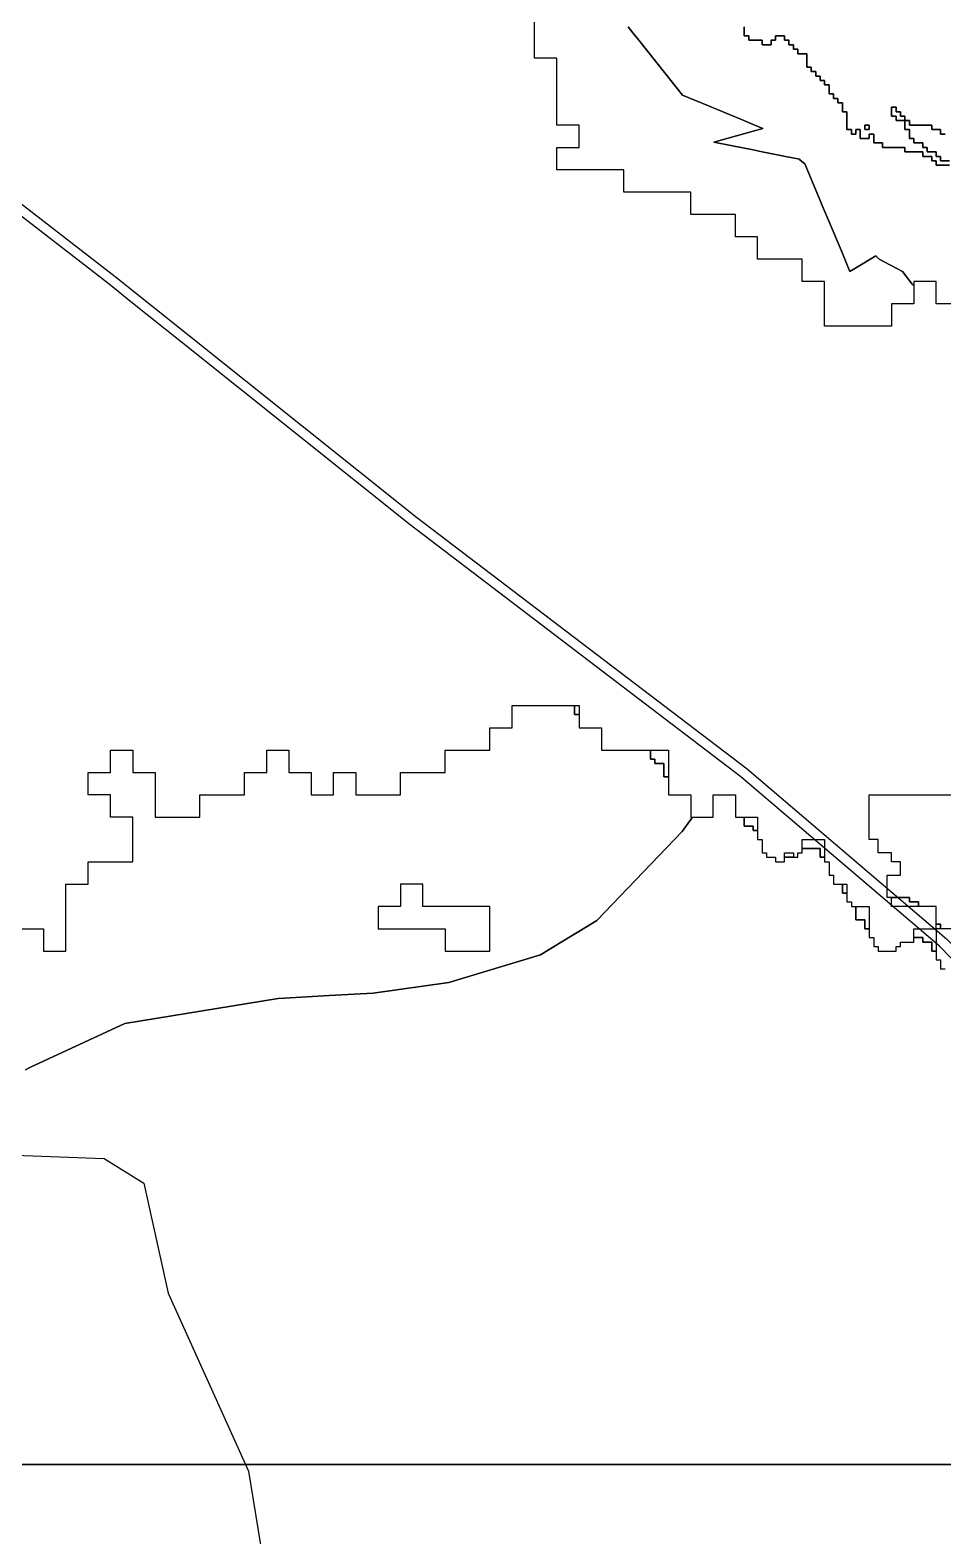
# Model space of a CAD drawing. Header units: metres. Extents: x 553506 to 563855, y 142925 to 150243.
# Drawn here: x 557246 to 557655, y 146968 to 147643 of the extents above; entities that cross this region are included whole.
import ezdxf

# ---------------------------------------------------------------- set-up
doc = ezdxf.new("R2010")
doc.units = ezdxf.units.M
for name, color, linetype in [('C-FLOOD_ZONE_3', 150, 'Continuous'), ('C-RAILWAYS', 250, 'Continuous'), ('C-WATERWAYS', 5, 'Continuous')]:
    doc.layers.add(name, color=color, linetype=linetype)

msp = doc.modelspace()

# ---------------------------------------------------------------- linework, layer by layer
at = {"layer": 'C-FLOOD_ZONE_3'}
for points in [[(557513.9183, 147644), (557516, 147641.3978), (557518.7183, 147638), (557538.3809, 147613.422), (557550, 147608.5786), (557565.7819, 147602), (557570, 147600.2417), (557574.3788, 147598.4164), (557570, 147597.2229), (557552.3727, 147592.4181), (557560, 147590.893), (557570, 147588.8934), (557574, 147588.0935), (557584.4699, 147586), (557590, 147584.8942), (557590.6998, 147584.7543), (557591.05, 147584.23), (557593.1203, 147582.6329), (557599.2668, 147568), (557600, 147566.2544), (557600.9469, 147564), (557604, 147556.7315), (557604, 147556.7315), (557609.3478, 147544), (557613.3697, 147534.4249), (557619.2447, 147538), (557622, 147539.6767), (557625.0126, 147541.51), (557626.47, 147539.99), (557636.89, 147534.5), (557641.21, 147528.75), (557642, 147528.0234), (557642, 147520), (557632, 147520), (557632, 147510), (557602, 147510), (557602, 147530), (557592, 147530), (557592, 147540), (557572, 147540), (557572, 147550), (557562, 147550), (557562, 147560), (557542, 147560), (557542, 147570), (557512, 147570), (557512, 147580), (557482, 147580), (557482, 147590), (557492, 147590), (557492, 147600), (557482, 147600), (557482, 147630), (557472, 147630), (557472, 147650)], [(557672, 147520), (557652, 147520), (557652, 147530), (557642, 147530), (557642, 147528.0234), (557641.21, 147528.75), (557636.89, 147534.5), (557626.47, 147539.99), (557625.0126, 147541.51), (557622, 147539.6767), (557619.2447, 147538), (557613.3697, 147534.4249), (557609.3478, 147544), (557604, 147556.7315), (557600.9469, 147564), (557600, 147566.2544), (557599.2668, 147568), (557593.1203, 147582.6329), (557591.05, 147584.23), (557590.6998, 147584.7543), (557590, 147584.8942), (557584.4699, 147586), (557574, 147588.0935), (557570, 147588.8934), (557560, 147590.893), (557552.3727, 147592.4181), (557570, 147597.2229), (557574.3788, 147598.4164), (557570, 147600.2417), (557565.7819, 147602), (557550, 147608.5786), (557538.3809, 147613.422), (557518.7183, 147638), (557516, 147641.3978), (557513.9183, 147644)], [(557658, 147582), (557651.9994, 147581.9994), (557651.999, 147583.999), (557649.9994, 147583.9994), (557649.999, 147585.999), (557645.9994, 147585.9994), (557645.999, 147587.999), (557644, 147587.999), (557637.9994, 147587.9994), (557637.999, 147589.999), (557634, 147589.999), (557627.9994, 147589.9994), (557627.999, 147591.999), (557626, 147591.999), (557623.9994, 147591.9994), (557623.999, 147595.999), (557622.001, 147595.999), (557622.0006, 147593.9994), (557617.9994, 147593.9994), (557617.999, 147597.999), (557616.001, 147597.999), (557616.0006, 147595.9994), (557613.9994, 147595.9994), (557613.999, 147597.999), (557611.9994, 147597.9994), (557611.999, 147605.999), (557609.9994, 147605.9994), (557609.999, 147609.999), (557607.9994, 147609.9994), (557607.999, 147611.999), (557605.9994, 147611.9994), (557605.999, 147613.999), (557603.9994, 147613.9994), (557603.999, 147617.999), (557601.9994, 147617.9994), (557601.999, 147619.999), (557599.9994, 147619.9994), (557599.999, 147621.999), (557597.9994, 147621.9994), (557597.999, 147623.999), (557595.9994, 147623.9994), (557595.999, 147625.999), (557593.9994, 147625.9994), (557593.999, 147631.999), (557589.9994, 147631.9994), (557589.999, 147633.999), (557587.9994, 147633.9994), (557587.999, 147635.999), (557585.9994, 147635.9994), (557585.999, 147637.999), (557583.9994, 147637.9994), (557583.999, 147639.999), (557580.001, 147639.999), (557580.0006, 147637.9994), (557578.001, 147637.999), (557578.0006, 147635.9994), (557573.9994, 147635.9994), (557573.999, 147637.999), (557567.9994, 147637.9994), (557567.999, 147639.999), (557565.9994, 147639.9994), (557565.999, 147643.999)], [(557565.999, 147643.999), (557565.9994, 147639.9994), (557567.999, 147639.999), (557567.9994, 147637.9994), (557573.999, 147637.999), (557573.9994, 147635.9994), (557578.0006, 147635.9994), (557578.001, 147637.999), (557580.0006, 147637.9994), (557580.001, 147639.999), (557583.999, 147639.999), (557583.9994, 147637.9994), (557585.999, 147637.999), (557585.9994, 147635.9994), (557587.999, 147635.999), (557587.9994, 147633.9994), (557589.999, 147633.999), (557589.9994, 147631.9994), (557593.999, 147631.999), (557593.9994, 147625.9994), (557595.999, 147625.999), (557595.9994, 147623.9994), (557597.999, 147623.999), (557597.9994, 147621.9994), (557599.999, 147621.999), (557599.9994, 147619.9994), (557601.999, 147619.999), (557601.9994, 147617.9994), (557603.999, 147617.999), (557603.9994, 147613.9994), (557605.999, 147613.999), (557605.9994, 147611.9994), (557607.999, 147611.999), (557607.9994, 147609.9994), (557609.999, 147609.999), (557609.9994, 147605.9994), (557611.999, 147605.999), (557611.9994, 147597.9994), (557613.999, 147597.999), (557613.9994, 147595.9994), (557616.0006, 147595.9994), (557616.001, 147597.999), (557617.999, 147597.999), (557617.9994, 147593.9994), (557622.0006, 147593.9994), (557622.001, 147595.999), (557623.999, 147595.999), (557623.9994, 147591.9994), (557626, 147591.999), (557627.999, 147591.999), (557627.9994, 147589.9994), (557634, 147589.999), (557637.999, 147589.999), (557637.9994, 147587.9994), (557644, 147587.999), (557645.999, 147587.999), (557645.9994, 147585.9994), (557649.999, 147585.999), (557649.9994, 147583.9994), (557651.999, 147583.999), (557651.9994, 147581.9994), (557658, 147582)], [(557655.999, 147595.999), (557653.9994, 147595.9994), (557653.999, 147597.999), (557649.9994, 147597.9994), (557649.999, 147599.999), (557639.9994, 147599.9994), (557639.999, 147601.999), (557638, 147602), (557638.001, 147600), (557638.001, 147598.001), (557640.0006, 147598.0006), (557640.001, 147596), (557640.001, 147594.001), (557642.0006, 147594.0006), (557642.001, 147592.001), (557644, 147592.001), (557646.0006, 147592.0006), (557646.001, 147590.001), (557648.0006, 147590.0006), (557648.001, 147588.001), (557652.0006, 147588.0006), (557652.001, 147586.001), (557654.0006, 147586.0006), (557654.001, 147584.001), (557658.0006, 147584.0006)], [(557658.0006, 147584.0006), (557654.001, 147584.001), (557654.0006, 147586.0006), (557652.001, 147586.001), (557652.0006, 147588.0006), (557648.001, 147588.001), (557648.0006, 147590.0006), (557646.001, 147590.001), (557646.0006, 147592.0006), (557644, 147592.001), (557642.001, 147592.001), (557642.0006, 147594.0006), (557640.001, 147594.001), (557640.001, 147596), (557640.0006, 147598.0006), (557638.001, 147598.001), (557638.001, 147600), (557638, 147602), (557639.999, 147601.999), (557639.9994, 147599.9994), (557649.999, 147599.999), (557649.9994, 147597.9994), (557653.999, 147597.999), (557653.9994, 147595.9994), (557655.999, 147595.999)], [(557222, 147240), (557252, 147240), (557252, 147230), (557262, 147230), (557262, 147260), (557272, 147260), (557272, 147270), (557292, 147270), (557292, 147290), (557282, 147290), (557282, 147300), (557272, 147300), (557272, 147310), (557282, 147310), (557282, 147320), (557292, 147320), (557292, 147310), (557302, 147310), (557302, 147290), (557322, 147290), (557322, 147300), (557342, 147300), (557342, 147310), (557352, 147310), (557352, 147320), (557362, 147320), (557362, 147310), (557372, 147310), (557372, 147300), (557382, 147300), (557382, 147310), (557392, 147310), (557392, 147300), (557412, 147300), (557412, 147310), (557432, 147310), (557432, 147320), (557452, 147320), (557452, 147330), (557462, 147330), (557462, 147340), (557490, 147340), (557490, 147336), (557492, 147336), (557492, 147332), (557492, 147330), (557502, 147330), (557502, 147320), (557524, 147320), (557524, 147316), (557526, 147316), (557526, 147314), (557530, 147314), (557530, 147308), (557532, 147308), (557532, 147300), (557542, 147300), (557542, 147290), (557542.8546, 147290), (557538.24, 147283.56), (557499.93, 147243.65), (557497.2101, 147242), (557496, 147241.2659), (557484.0229, 147234), (557484, 147233.9861), (557474.66, 147228.32), (557433.69, 147215.96), (557399.77, 147211.12), (557380, 147210.0284), (557370, 147209.4762), (557360, 147208.9241), (557357.21, 147208.77), (557288.37, 147197.59), (557246.15, 147177.96), (557244, 147176.7527)], [(557244, 147176.7527), (557246.15, 147177.96), (557288.37, 147197.59), (557357.21, 147208.77), (557360, 147208.9241), (557370, 147209.4762), (557380, 147210.0284), (557399.77, 147211.12), (557433.69, 147215.96), (557474.66, 147228.32), (557484, 147233.9861), (557484.0229, 147234), (557496, 147241.2659), (557497.2101, 147242), (557499.93, 147243.65), (557538.24, 147283.56), (557542.8546, 147290), (557552, 147290), (557552, 147300), (557560, 147300), (557562, 147300), (557562, 147294), (557562, 147290), (557566, 147290), (557566, 147286), (557570, 147286), (557570, 147284), (557572, 147284), (557572, 147280), (557574, 147280), (557574, 147274), (557576, 147274), (557576, 147272), (557580, 147272), (557580, 147270), (557584, 147270), (557584, 147272), (557588, 147272), (557590, 147272), (557590, 147274), (557592, 147274), (557592, 147276), (557600, 147276), (557600, 147272), (557602, 147272), (557602, 147270), (557604, 147270), (557604, 147264), (557606, 147264), (557606, 147260), (557610, 147260), (557610, 147256), (557612, 147256), (557612, 147252), (557614, 147252), (557614, 147250), (557616, 147250), (557616, 147244), (557620, 147244), (557620, 147240), (557622, 147240), (557622, 147236), (557624, 147236), (557624, 147232), (557626, 147232), (557626, 147230), (557630, 147230), (557634, 147230), (557634, 147232), (557636, 147232), (557636, 147234), (557642, 147234), (557642, 147236), (557646, 147236), (557646, 147234), (557650, 147234), (557650, 147230), (557652, 147230), (557652, 147226), (557654, 147226), (557654, 147222), (557656, 147222)], [(557660, 147240), (557654, 147240), (557654, 147242), (557652, 147242), (557652, 147250), (557644, 147250), (557644, 147252), (557640, 147252), (557640, 147254), (557632, 147254), (557630, 147254), (557630, 147264), (557632, 147264), (557636, 147264), (557636, 147270), (557632, 147270), (557632, 147274), (557626, 147274), (557626, 147274), (557626, 147280), (557622, 147280), (557622, 147284), (557622, 147300), (557672, 147300)], [(557222, 147000), (557252, 147000), (557262, 147000), (557274, 147000), (557305.488, 147000), (557308.6992, 147000), (557833.3035, 147000)], [(557832, 147000), (557308.6992, 147000), (557305.488, 147000), (557276, 147000), (557274, 147000), (557262, 147000), (557256, 147000), (557252, 147000), (557222, 147000)]]:
    msp.add_lwpolyline(points, dxfattribs=at)
for points in [[(557637.999, 147603.999), (557635.9994, 147603.9994), (557635.999, 147605.999), (557633.9994, 147605.9994), (557633.999, 147607.999), (557632.001, 147607.999), (557632.001, 147604.001), (557634.0006, 147604.0006), (557634.001, 147602.001), (557636, 147602.001), (557638, 147602), (557637.999, 147603.999)], [(557638, 147602), (557636, 147602.001), (557634.001, 147602.001), (557634.0006, 147604.0006), (557632.001, 147604.001), (557632.001, 147607.999), (557633.999, 147607.999), (557633.9994, 147605.9994), (557635.999, 147605.999), (557635.9994, 147603.9994), (557637.999, 147603.999), (557638, 147602)], [(557620.001, 147599.999), (557620.001, 147598.001), (557621.999, 147598.001), (557621.999, 147599.999), (557620.001, 147599.999)], [(557620.001, 147598.001), (557620.001, 147599.999), (557621.999, 147599.999), (557621.999, 147598.001), (557620.001, 147598.001)], [(557490, 147340), (557492, 147340), (557492, 147336), (557490, 147336), (557490, 147340)], [(557526, 147314), (557526, 147316), (557524, 147316), (557524, 147320), (557532, 147320), (557532, 147308), (557530, 147308), (557530, 147314), (557526, 147314)], [(557570, 147286), (557566, 147286), (557566, 147290), (557572, 147290), (557572, 147284), (557570, 147284), (557570, 147286)], [(557602, 147272), (557600, 147272), (557600, 147276), (557592, 147276), (557592, 147280), (557602, 147280), (557602, 147272)], [(557588, 147274), (557588, 147272), (557584, 147272), (557584, 147274), (557588, 147274)], [(557412, 147260), (557412, 147250), (557402, 147250), (557402, 147240), (557432, 147240), (557432, 147230), (557452, 147230), (557452, 147250), (557422, 147250), (557422, 147260), (557412, 147260)], [(557612, 147256), (557610, 147256), (557610, 147260), (557612, 147260), (557612, 147256)], [(557632, 147254), (557640, 147254), (557640, 147252), (557644, 147252), (557644, 147250), (557632, 147250), (557632, 147254)], [(557620, 147240), (557620, 147244), (557616, 147244), (557616, 147250), (557622, 147250), (557622, 147240), (557620, 147240)], [(557646, 147234), (557646, 147236), (557642, 147236), (557642, 147240), (557652, 147240), (557652, 147230), (557650, 147230), (557650, 147234), (557646, 147234)], [(557654, 147242), (557654, 147240), (557652, 147240), (557652, 147242), (557654, 147242)]]:
    msp.add_lwpolyline(points, close=True, dxfattribs=at)
at = {"layer": 'C-RAILWAYS'}
for points in [[(556845.4446, 147872.2001), (556981.0301, 147766.9379), (557284.1476, 147532.2373)], [(557281.3543, 147528.7016), (556978.2581, 147763.3919), (556842.3072, 147868.9435)], [(557313.8847, 147502.7194), (557291.2016, 147520.8339), (557281.3543, 147528.7016)], [(557284.1476, 147532.2373), (557316.7065, 147506.2338)], [(557564.4558, 147308.0836), (557416.3653, 147420.8837), (557313.8847, 147502.7194)], [(557316.7065, 147506.2338), (557419.1442, 147424.4302), (557567.2919, 147311.5874)], [(557567.2919, 147311.5874), (557656.5932, 147235.4621), (557744.2722, 147145.3095), (557791.5563, 147088.286), (557834.5542, 147029.9292), (557872.5259, 146969.5151), (557908.5012, 146907.6487), (557941.9913, 146841.8106), (557967.0566, 146776.1812)], [(557962.8182, 146774.6151), (557937.8586, 146839.9919), (557904.5326, 146905.5011), (557868.6536, 146967.1924), (557830.8142, 147027.3992), (557787.9914, 147085.5165), (557740.9104, 147142.3014), (557653.4984, 147232.184), (557564.4558, 147308.0836)]]:
    msp.add_lwpolyline(points, dxfattribs=at)
at = {"layer": 'C-WATERWAYS'}
msp.add_lwpolyline([(557055.4797, 146962.425), (557117.7167, 147004.0831), (557131.8288, 147043.8025), (557144.2846, 147059.0304), (557157.7544, 147089.793), (557186.7955, 147110.726), (557239.1797, 147138.6174), (557279.2426, 147137.0725), (557297.0256, 147126.0421), (557307.8632, 147076.7245), (557343.9157, 146997.0159), (557358.9663, 146904.455), (557365.6319, 146771.9822)], dxfattribs=at)

doc.saveas('drawing.dxf')
